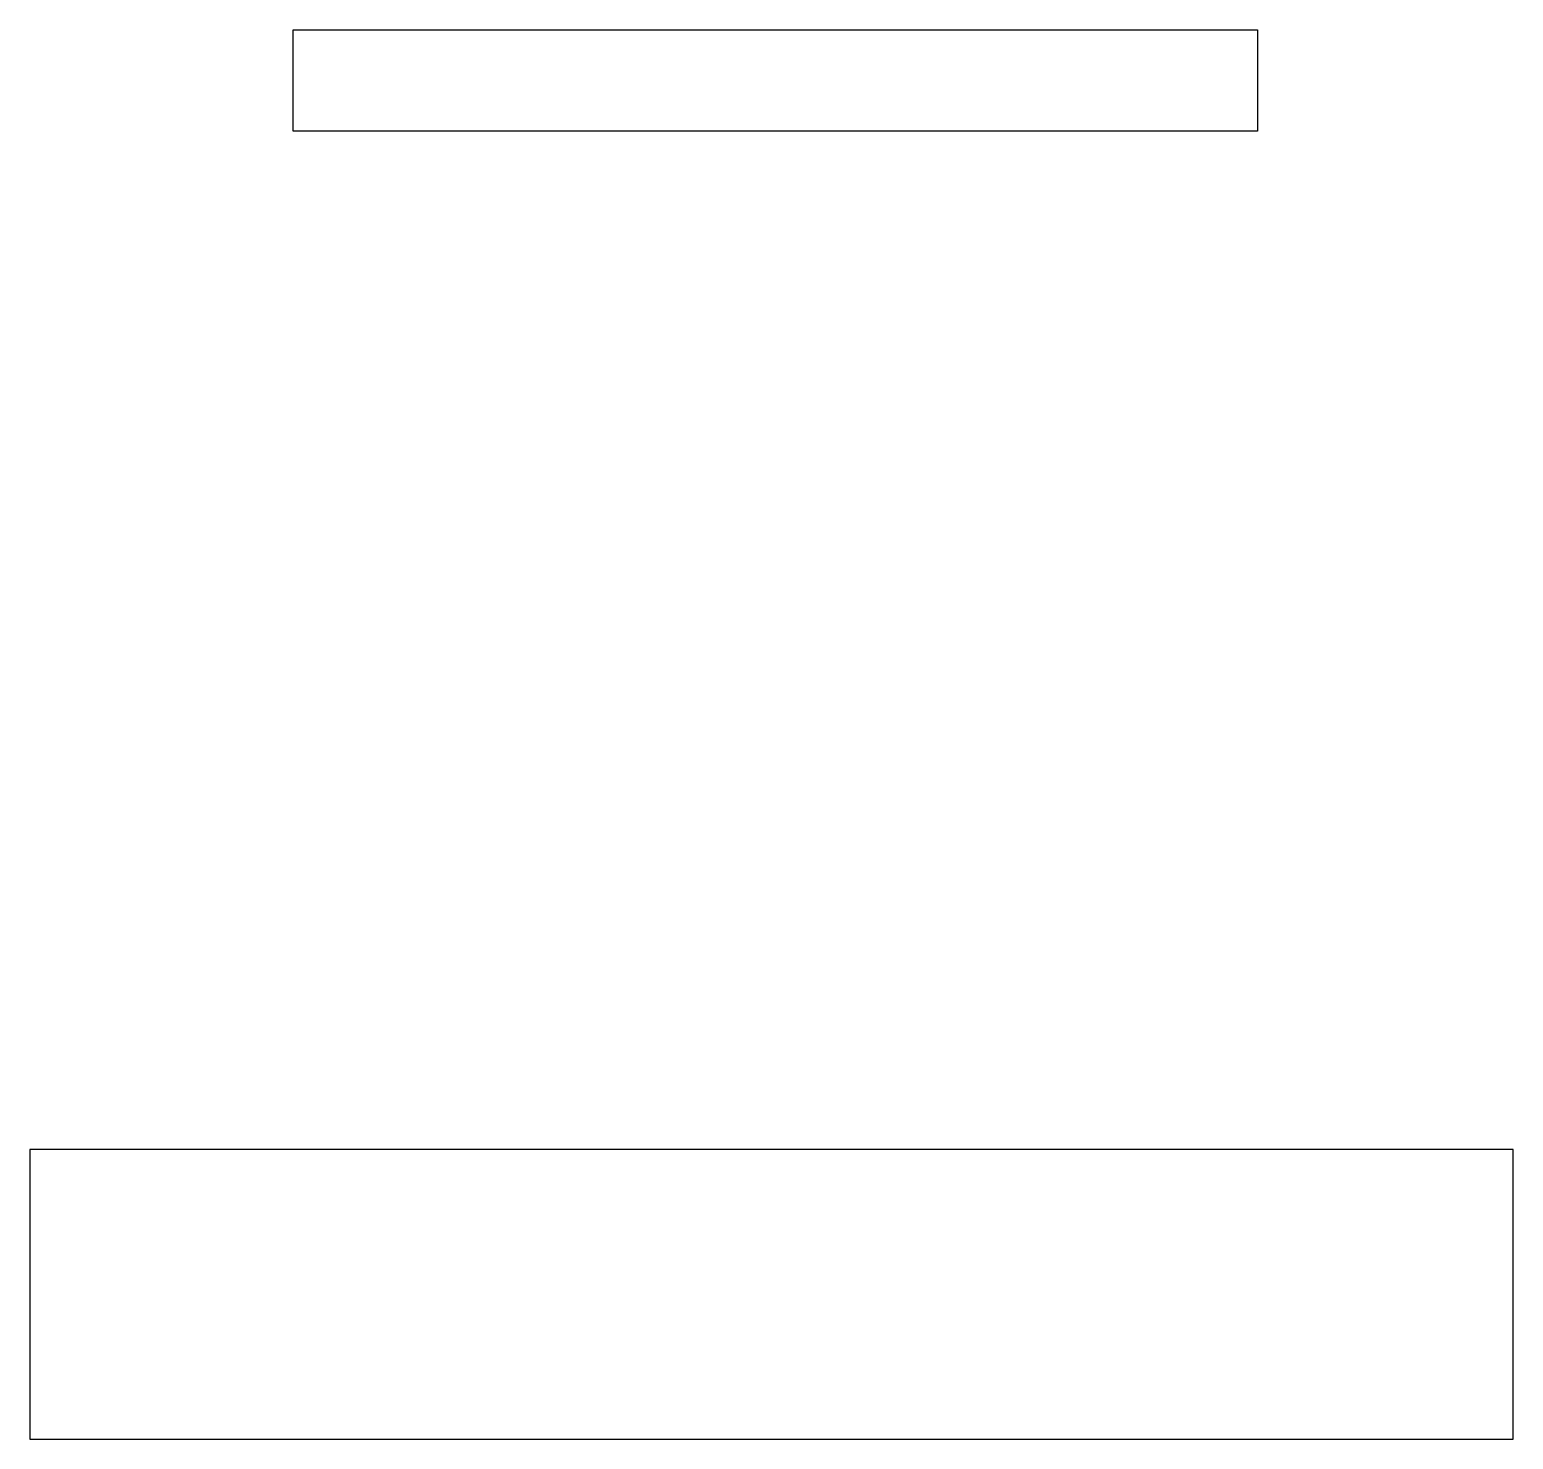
# Model space of a CAD drawing. Header units: millimetres. Extents: x -10 to 10, y 0 to 19.
import ezdxf

# ---------------------------------------------------------------- set-up
doc = ezdxf.new("R2010")
doc.units = ezdxf.units.MM
doc.layers.get('0').update_dxf_attribs({"linetype": 'CONTINUOUS'})

msp = doc.modelspace()

# ---------------------------------------------------------------- linework, layer by layer
for points in [[(-6.483, 19), (6.517, 19), (6.517, 17.631), (-6.483, 17.631)], [(-10.033, 0), (9.967, 0), (9.967, 3.907), (-10.033, 3.907)]]:
    msp.add_lwpolyline(points, close=True)

doc.saveas('drawing.dxf')
